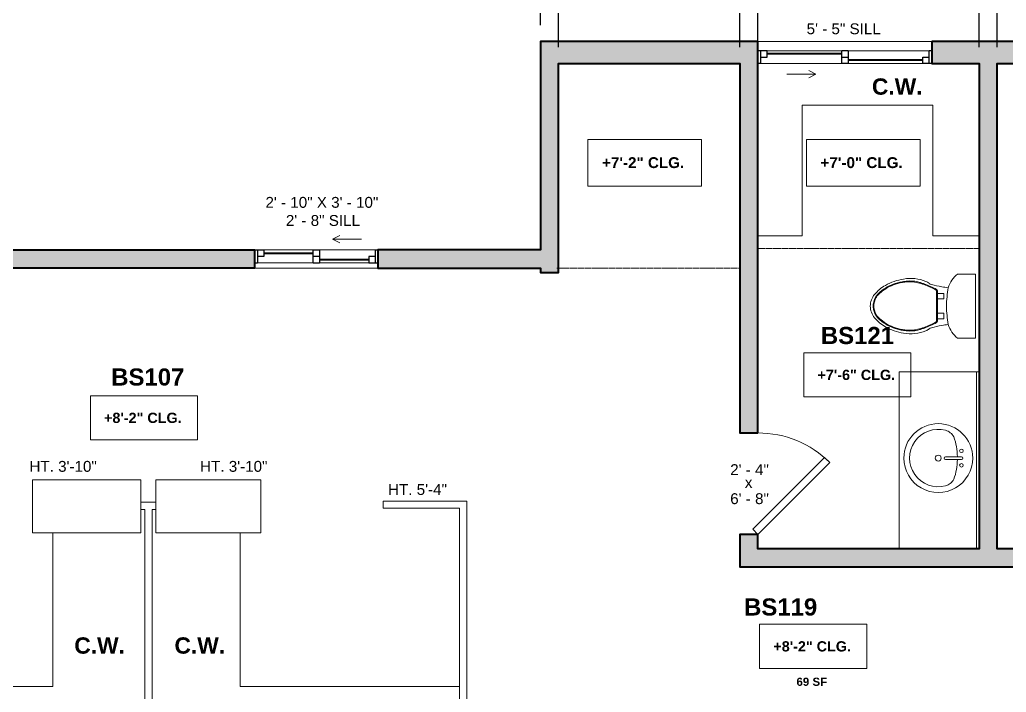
# Model space of a CAD drawing. Header units: inches. Extents: x -2078 to 106214, y -964 to 6385.
# Drawn here: x 90387 to 90659.1, y 3746.4 to 3932 of the extents above; entities that cross this region are included whole.
import ezdxf

# ---------------------------------------------------------------- set-up
doc = ezdxf.new("R2010")
doc.units = ezdxf.units.IN
doc.header["$MEASUREMENT"] = 0
doc.linetypes.add('Dash', pattern=[0.25, 0.125, -0.125])
doc.linetypes.add('HIDDEN2', pattern=[0.1875, 0.125, -0.0625])
for name, color, linetype, lineweight in [('A-ANNO', 2, 'Continuous', 5), ('A-ANNO-DIMS-48', 1, 'Continuous', 9), ('A-CASE', 4, 'Continuous', 9), ('A-DETAIL-2', 20, 'Continuous', 25), ('A-DOOR', 1, 'Continuous', 18), ('A-FIXT', 150, 'Continuous', 9), ('A-GLAZ', 2, 'Continuous', 30), ('A-HIDDEN', 2, 'HIDDEN2', 18), ('A-WALL', 3, 'Continuous', 40), ('A-WINDOWS', 2, 'Continuous', 18)]:
    doc.layers.add(name, color=color, linetype=linetype, lineweight=lineweight)
doc.layers.add('A-HATCH', color=9, linetype='Continuous')
doc.styles.add('Arial_1', font='arial.ttf', dxfattribs={"height": 0.0625})
doc.styles.add('Arial_2', font='arial.ttf', dxfattribs={"height": 3})
doc.styles.add('Arial_B', font='arialbd.ttf', dxfattribs={"height": 4.5})
doc.styles.add('Arial_B_1', font='arialbd.ttf', dxfattribs={"height": 3})
doc.styles.add('Arial_B_2', font='arialbd.ttf', dxfattribs={"height": 0.125})
doc.styles.add('Arial_B_3', font='arialbd.ttf', dxfattribs={"height": 0.0625})
doc.styles.add('Arial_B_4', font='arialbd.ttf', dxfattribs={"height": 0.0625})
doc.styles.add('Jay Cad', font='arial.ttf', dxfattribs={"height": 0.125})
doc.dimstyles.new('Jay Cad - DIMS', dxfattribs={"dimtxt": 0.125, "dimasz": 0.09375, "dimexe": 0.09375, "dimexo": 0.09375, "dimgap": 0.046875, "dimtad": 1, "dimdec": 1, "dimzin": 0, "dimdsep": 46, "dimlunit": 4, "dimtxsty": 'Jay Cad', "dimblk": 'ARCHTICK', "dimcen": 0.09, "dimclrd": 1, "dimclre": 1, "dimclrt": 256, "dimadec": 0, "dimazin": 0, "dimtfac": 1, "dimtdec": 1, "dimtofl": 0, "dimtmove": 1, "dimatfit": 3, "dimfxl": 1, "dimtolj": 1, "dimtzin": 0, "dimarcsym": 0})

# ---------------------------------------------------------------- blocks, each defined once
blk = doc.blocks.new('JC_SLIDING WINDOW - DOUBLE - SLIDING WINDOW-1511209-2ND FLOOR PLAN - BUISNESS OFFCE')
at = {"layer": 'A-GLAZ'}
for p, q in [((-24, 2.85), (-24, -3.15)), ((-24, 2.85), (-21.5, 2.85)), ((-23.25, 2.85), (-23.25, -0.65)), ((-21.5, 2.85), (-21.5, 1.1)), ((-0.875, -0.65), (-0.875, 2.85)), ((-0.875, 2.85), (0.875, 2.85)), ((0.875, 2.85), (0.875, -0.65)), ((23.25, 2.85), (24, 2.85)), ((23.25, 2.85), (23.25, -0.65)), ((24, -3.15), (24, 2.85)), ((-21.5, 1.1), (-23.25, 1.1)), ((0.875, 1.1), (-0.875, 1.1)), ((21.5, 1.1), (21.5, -0.65)), ((23.25, 1.1), (21.5, 1.1)), ((-24, -0.65), (-23.25, -0.65)), ((-0.875, -0.65), (0.875, -0.65)), ((21.5, -0.65), (24, -0.65))]:
    blk.add_line(p, q, dxfattribs=at)
at = {"layer": 'A-GLAZ', "lineweight": 9}
for p, q in [((-21.5, 2.85), (-0.875, 2.85)), ((0.875, 2.85), (23.25, 2.85)), ((-23.25, -0.65), (-0.875, -0.65)), ((0.875, -0.65), (21.5, -0.65))]:
    blk.add_line(p, q, dxfattribs=at)
at = {"layer": 'A-GLAZ', "lineweight": 40}
for p, q in [((-21.5, 1.975), (-0.875, 1.975)), ((0.875, 0.225), (21.5, 0.225))]:
    blk.add_line(p, q, dxfattribs=at)
at = {"layer": 'A-WINDOWS'}
for p, q in [((8, 5.85), (10, 6.85)), ((8, 5.85), (10, 4.85)), ((8, 5.85), (16, 5.85)), ((24, 2.85), (-24, 2.85)), ((-24, -3.15), (24, -3.15))]:
    blk.add_line(p, q, dxfattribs=at)
blk = doc.blocks.new('JC_DOOR_SINGLE PANEL - SINGLE DOOR-1511757-2ND FLOOR PLAN - BUISNESS OFFCE')
at = {"layer": 'A-DOOR', "lineweight": 30}
for p, q in [((-5.8, 22.3), (-7.21, 20.88)), ((14, 2.5), (-5.8, 22.3)), ((-7.21, 20.88), (12.59, 1.09)), ((12.59, 1.09), (14, 2.5))]:
    blk.add_line(p, q, dxfattribs=at)
at = {"layer": 'A-DOOR', "lineweight": 9}
blk.add_arc((14, 2.5), 28, 135, 180, dxfattribs=at)
blk = doc.blocks.new('JC_SLIDING WINDOW - DOUBLE - SLIDING WINDOW-1513450-2ND FLOOR PLAN - BUISNESS OFFCE')
at = {"layer": 'A-GLAZ'}
for p, q in [((-17, 2.35), (-17, -2.65)), ((-17, 2.35), (-14.5, 2.35)), ((-16.25, 2.35), (-16.25, -1.15)), ((-14.5, 0.6), (-16.25, 0.6)), ((-14.5, 2.35), (-14.5, 0.6)), ((-0.875, -1.15), (-0.875, 2.35)), ((-0.875, 2.35), (0.875, 2.35)), ((0.875, 0.6), (-0.875, 0.6)), ((0.875, 2.35), (0.875, -1.15)), ((14.5, 0.6), (14.5, -1.15)), ((16.25, 0.6), (14.5, 0.6)), ((16.25, 2.35), (17, 2.35)), ((16.25, 2.35), (16.25, -1.15)), ((17, -2.65), (17, 2.35)), ((-17, -1.15), (-16.25, -1.15)), ((-0.875, -1.15), (0.875, -1.15)), ((14.5, -1.15), (17, -1.15))]:
    blk.add_line(p, q, dxfattribs=at)
at = {"layer": 'A-GLAZ', "lineweight": 9}
for p, q in [((-14.5, 2.35), (-0.875, 2.35)), ((0.875, 2.35), (16.25, 2.35)), ((-16.25, -1.15), (-0.875, -1.15)), ((0.875, -1.15), (14.5, -1.15))]:
    blk.add_line(p, q, dxfattribs=at)
at = {"layer": 'A-GLAZ', "lineweight": 40}
for p, q in [((-14.5, 1.475), (-0.875, 1.475)), ((0.875, -0.275), (14.5, -0.275))]:
    blk.add_line(p, q, dxfattribs=at)
at = {"layer": 'A-WINDOWS'}
for p, q in [((4.5, 5.35), (6.5, 6.35)), ((4.5, 5.35), (6.5, 4.35)), ((4.5, 5.35), (12.5, 5.35)), ((17, 2.35), (-17, 2.35)), ((-17, -2.65), (17, -2.65))]:
    blk.add_line(p, q, dxfattribs=at)
blk = doc.blocks.new('Vanity Counter Top w Round Sink Hole - 24_ Depth 2-1553972-2ND FLOOR PLAN - BUISNESS OFFCE')
at = {"layer": 'A-FIXT'}
for p, q in [((-52.26, 0), (-52.26, -22)), ((-52.26, -0.75), (-3.37, -0.75)), ((-52.26, -22), (-3.37, -22))]:
    blk.add_line(p, q, dxfattribs=at)
blk = doc.blocks.new('Sink Vanity-Round - 19_ x 19_-19254-2ND FLOOR PLAN - BUISNESS OFFCE')
at = {"layer": 'A-FIXT'}
for p, q in [((3.43, 9.73), (3.43, 5.36)), ((4.18, 9.73), (4.18, 5.36))]:
    blk.add_line(p, q, dxfattribs=at)
for centre, radius, start, end in [((3.81, 3.35), 9.5, 90, 270), ((3.81, 3.35), 9.5, 270, 90), ((3.81, -9.17), 17.81, 91.2067, 109.2086), ((1.81, 9.73), 0.5, 360, 180), ((1.81, 9.73), 0.5, 180, 360), ((3.81, 9.73), 0.375, 360, 180), ((3.81, -9.17), 17.81, 70.7914, 88.7933), ((5.81, 9.73), 0.5, 0, 180), ((5.81, 9.73), 0.5, 180, 360), ((0.05, 4.11), 4.12, 120.7927, 162.1904), ((7.56, 4.11), 4.12, 17.8096, 59.2073), ((3.81, 3.35), 7.93, 165.3071, 14.6929), ((3.81, 3.35), 0.812, 360, 180), ((3.81, 3.35), 0.813, 180, 360), ((3.81, 5.36), 0.375, 180, 360)]:
    blk.add_arc(centre, radius, start, end, dxfattribs=at)
blk = doc.blocks.new('BEST_Toilet-Floor_Mount-KOHLER-Cimarron-K-5310 - Not A Type-See Type Catalog-832360-2ND FLOOR PLAN - BUISNESS OFFCE')
at = {"layer": 'A-FIXT'}
for p, q in [((8.81, -1), (-8.81, -1)), ((-8.81, -1), (-8.81, -5.97)), ((8.81, -5.97), (8.81, -1)), ((-3.52, -9.7), (-1.99, -9.7)), ((-3.52, -9.7), (-3.52, -11.48)), ((-1.99, -11.48), (-1.99, -9.7)), ((1.99, -9.7), (3.52, -9.7)), ((1.99, -9.7), (1.99, -11.48)), ((3.52, -11.48), (3.52, -9.7)), ((4.25, -11.48), (-4.3, -11.48)), ((4.25, -11.78), (-4.3, -11.78))]:
    blk.add_line(p, q, dxfattribs=at)
for centre, radius, start, end in [((-3.19, -1.64), 7.1, 217.5906, 254.5518), ((3.19, -1.64), 7.1, 285.4482, 322.4094), ((-51.02, -1.6), 46.51, 345.6648, 349.205), ((-23.44, -6.86), 18.43, 349.205, 354.9347), ((0.79, 24.01), 33.02, 259.7563, 268.6223), ((-0.79, 24.01), 33.02, 271.3777, 280.2437), ((23.44, -6.86), 18.43, 185.0653, 190.795), ((51.02, -1.6), 46.51, 190.795, 194.3352), ((-7.65, -12.68), 1.75, 321.6816, 345.6648), ((-4.3, -11.77), 0.299, 90, 175.6962), ((4.25, -11.77), 0.299, 4.3025, 90), ((7.65, -12.68), 1.75, 194.3352, 218.3184), ((3.26, -18.83), 10.9, 157.4214, 190.5786), ((-3.34, -16.09), 3.75, 141.6816, 157.4214), ((3.34, -16.09), 3.75, 22.5786, 38.3184), ((-3.26, -18.83), 10.9, 349.4214, 22.5786), ((6.84, -18.72), 14.45, 188.417, 209.583), ((-6.84, -18.72), 14.45, 330.417, 351.583), ((3.58, -20.57), 10.69, 209.583, 230.417), ((-3.58, -20.57), 10.69, 309.583, 330.417), ((0.06, -24.83), 5.17, 230.417, 269.359), ((-0.06, -24.83), 5.17, 270.641, 309.583)]:
    blk.add_arc(centre, radius, start, end, dxfattribs=at)
for centre, major_axis, ratio, start_param, end_param in [((14.76, -22.69), (-6.72, 21.01), 0.99726, 0.748253, 0.914402), ((-4.29, -11.92), (-0.144, 0), 0.998055, 4.719691, 5.772222), ((4.25, -11.92), (0.144, 0), 0.99807, 0.508647, 1.561187), ((-14.8, -22.7), (5.52, 21.36), 0.996876, 5.312572, 5.478562), ((10.53, -21.15), (-5.73, 16.58), 0.997479, 0.891055, 0.994325), ((-10.58, -21.15), (5.42, 16.69), 0.997344, 5.270344, 5.373801), ((2.53, -19.12), (-5.56, 7.41), 0.998758, 0.685563, 1.075947), ((-2.58, -19.12), (5.48, 7.47), 0.998725, 5.196526, 5.58692), ((10.16, -17.99), (-7.42, 15.32), 0.996871, 1.268614, 1.423842), ((-10.22, -17.99), (7.53, 15.27), 0.997058, 4.86643, 5.021783), ((5.05, -19.56), (-6.32, 9.77), 0.999003, 1.302763, 1.707421), ((-5.1, -19.56), (6.48, 9.66), 0.999368, 4.593631, 4.996279), ((5.41, -19.26), (-8.84, 8.28), 0.998783, 1.463765, 1.511024), ((-5.46, -19.26), (8.86, 8.26), 0.998854, 4.77451, 4.823535)]:
    blk.add_ellipse(centre, major_axis=major_axis, ratio=ratio, start_param=start_param, end_param=end_param, dxfattribs=at)
for points in [[(-4.59, -11.75), (-4.9, -12.29), (-5.45, -13.39), (-5.92, -14.53), (-6.13, -15.11)], [(6.08, -15.1), (5.87, -14.53), (5.4, -13.39), (4.85, -12.29), (4.54, -11.75)], [(-6.13, -15.11), (-6.23, -15.4), (-6.42, -15.97), (-6.59, -16.56), (-6.66, -16.86)], [(6.61, -16.86), (6.54, -16.56), (6.37, -15.97), (6.18, -15.39), (6.08, -15.1)], [(-6.66, -16.86), (-6.81, -17.46), (-6.98, -18.68), (-6.92, -19.92), (-6.82, -20.53)], [(6.78, -20.53), (6.87, -19.92), (6.93, -18.68), (6.76, -17.46), (6.61, -16.86)], [(-6.82, -20.53), (-6.76, -20.97), (-6.59, -21.84), (-6.36, -22.7), (-6.22, -23.13)], [(6.17, -23.13), (6.31, -22.7), (6.54, -21.84), (6.71, -20.97), (6.78, -20.53)], [(-6.22, -23.13), (-5.98, -23.89), (-5.35, -25.36), (-4.43, -26.68), (-3.91, -27.28)], [(3.87, -27.26), (4.39, -26.66), (5.3, -25.35), (5.93, -23.89), (6.17, -23.13)], [(-3.91, -27.28), (-3.84, -27.35), (-3.72, -27.5), (-3.59, -27.64), (-3.52, -27.71)]]:
    blk.add_open_spline(points, degree=3, dxfattribs=at)
for points, knots in [([(-3.51, -27.71), (-3.33, -27.9), (-2.95, -28.25), (-2.07, -28.82), (-0.94, -29.2), (0.37, -29.25), (1.33, -29.05), (2.06, -28.75), (2.57, -28.47), (3.05, -28.12), (3.33, -27.86), (3.47, -27.71)], [0, 0, 0, 0, 0.1, 0.2, 0.4, 0.55, 0.7, 0.775, 0.85, 0.925, 1, 1, 1, 1]), ([(-3.37, -27.58), (-3.2, -27.76), (-2.83, -28.09), (-2.19, -28.5), (-1.5, -28.79), (-0.53, -29.04), (0.73, -29.04), (1.93, -28.63), (2.78, -28.09), (3.15, -27.76), (3.32, -27.58)], [0, 0, 0, 0, 0.1, 0.2, 0.3, 0.4, 0.6, 0.8, 0.9, 1, 1, 1, 1]), ([(3.47, -27.71), (3.53, -27.64), (3.67, -27.49), (3.8, -27.34), (3.87, -27.26)], [-1.50814179, -1.50814179, -1.50814179, -1.50814179, -1.48416303, -1.45965057, -1.45965057, -1.45965057, -1.45965057])]:
    blk.add_open_spline(points, degree=3, knots=knots, dxfattribs=at)
blk = doc.blocks.new('Generic Models 8 - Generic Models 8-1539404-2ND FLOOR PLAN - BUISNESS OFFCE')
at = {"layer": 'A-FIXT', "linetype": 'Dash'}
for p, q in [((231.78, 262.48), (231.78, 214.91)), ((292.78, 262.48), (231.78, 262.48)), ((231.78, 262.48), (292.78, 262.48)), ((231.78, 214.91), (231.78, 262.48)), ((292.78, 214.91), (292.78, 262.48)), ((292.78, 262.48), (292.78, 214.91)), ((243.99, 214.91), (243.99, 250.91)), ((243.99, 250.91), (279.99, 250.91)), ((279.99, 250.91), (243.99, 250.91)), ((243.99, 250.91), (243.99, 214.91)), ((279.99, 250.91), (279.99, 214.91)), ((279.99, 214.91), (279.99, 250.91)), ((231.78, 214.91), (243.99, 214.91)), ((243.99, 214.91), (231.78, 214.91)), ((279.99, 214.91), (292.78, 214.91)), ((292.78, 214.91), (279.99, 214.91))]:
    blk.add_line(p, q, dxfattribs=at)
blk = doc.blocks.new('Generic Models 9 - Generic Models 9-1540027-2ND FLOOR PLAN - BUISNESS OFFCE')
at = {"layer": 'A-FIXT'}
for p, q in [((62.69, 139.38), (61.55, 139.38)), ((61.55, 139.38), (62.69, 139.38)), ((62.69, 66.08), (62.69, 139.38)), ((62.69, 139.38), (62.69, 66.08)), ((65.7, 139.38), (64.69, 139.38)), ((64.69, 139.38), (64.69, 66.08)), ((64.69, 66.08), (64.69, 139.38)), ((64.69, 139.38), (65.7, 139.38)), ((37.3, 132.89), (37.3, 123)), ((37.3, 123), (37.3, 132.89)), ((88.94, 123), (88.94, 132.89)), ((88.94, 132.89), (88.94, 123)), ((37.3, 123), (37.3, 90.51)), ((37.3, 90.51), (37.3, 123)), ((88.94, 90.51), (88.94, 123)), ((88.94, 123), (88.94, 90.51)), ((37.3, 90.51), (-24.06, 90.51)), ((-24.06, 90.51), (37.3, 90.51)), ((149.44, 90.51), (88.94, 90.51)), ((88.94, 90.51), (149.44, 90.51)), ((149.44, 66.08), (149.44, 90.51)), ((149.44, 90.51), (149.44, 66.08))]:
    blk.add_line(p, q, dxfattribs=at)
blk = doc.blocks.new('JC- existing door Tag_quad - JC- existing door Tag_quad-839775-2ND FLOOR PLAN - BUISNESS OFFCE')
at = {"layer": 'A-ANNO', "insert": (-0.0234, 0.0378), "char_height": 0.0625, "width": 0.0505, "attachment_point": 1, "style": 'Arial_2', "bg_fill": 3, "box_fill_scale": 1.25, "bg_fill_color": 256, "bg_fill_true_color": 13158600, "bg_fill_transparency": 0}
blk.add_mtext('x', dxfattribs=at)
blk = doc.blocks.new('_ArchTick')
at = {"color": 0, "linetype": 'ByBlock', "const_width": 0.15}
blk.add_lwpolyline([(-0.5, -0.5), (0.5, 0.5)], dxfattribs=at)
blk = doc.blocks.new('*D3214')
at = {"layer": 'A-ANNO-DIMS-48', "color": 1, "lineweight": -2, "transparency": 16777216}
for p, q in [((90656.6, 3924.49), (90656.6, 4133.38)), ((90838.6, 3924.49), (90838.6, 4133.38)), ((90656.6, 4128.88), (90838.6, 4128.88))]:
    blk.add_line(p, q, dxfattribs=at)
at = {"layer": 'Defpoints', "color": 0, "transparency": 16777216}
for p in [(90838.6, 4128.88), (90656.6, 3919.99), (90838.6, 3919.99)]:
    blk.add_point(p, dxfattribs=at)
at = {"layer": 'A-ANNO-DIMS-48', "color": 1, "lineweight": -2, "transparency": 16777216, "xscale": 4.5, "yscale": 4.5, "zscale": 4.5, "rotation": 180}
blk.add_blockref('_ArchTick', (90656.6, 4128.88), dxfattribs=at)
at = {"layer": 'A-ANNO-DIMS-48', "color": 1, "lineweight": -2, "transparency": 16777216, "xscale": 4.5, "yscale": 4.5, "zscale": 4.5}
blk.add_blockref('_ArchTick', (90838.6, 4128.88), dxfattribs=at)
at = {"layer": 'A-ANNO-DIMS-48', "color": 2, "transparency": 16777216, "insert": (90747.6, 4134.2), "char_height": 6, "width": 0.4874, "attachment_point": 5, "style": 'Jay Cad'}
blk.add_mtext('\\A1;15\'-2"', dxfattribs=at)
blk = doc.blocks.new('*D3215')
at = {"layer": 'A-ANNO-DIMS-48', "color": 1, "lineweight": -2, "transparency": 16777216}
for p, q in [((90590.6, 3924.49), (90590.6, 4133.38)), ((90651.6, 3924.49), (90651.6, 4133.38)), ((90590.6, 4128.88), (90651.6, 4128.88))]:
    blk.add_line(p, q, dxfattribs=at)
at = {"layer": 'Defpoints', "color": 0, "transparency": 16777216}
for p in [(90651.6, 4128.88), (90590.6, 3919.99), (90651.6, 3919.99)]:
    blk.add_point(p, dxfattribs=at)
at = {"layer": 'A-ANNO-DIMS-48', "color": 1, "lineweight": -2, "transparency": 16777216, "xscale": 4.5, "yscale": 4.5, "zscale": 4.5, "rotation": 180}
blk.add_blockref('_ArchTick', (90590.6, 4128.88), dxfattribs=at)
at = {"layer": 'A-ANNO-DIMS-48', "color": 1, "lineweight": -2, "transparency": 16777216, "xscale": 4.5, "yscale": 4.5, "zscale": 4.5}
blk.add_blockref('_ArchTick', (90651.6, 4128.88), dxfattribs=at)
at = {"layer": 'A-ANNO-DIMS-48', "color": 2, "transparency": 16777216, "insert": (90621.1, 4134.2), "char_height": 6, "width": 0.4008, "attachment_point": 5, "style": 'Jay Cad'}
blk.add_mtext('\\A1;5\'-1"', dxfattribs=at)
blk = doc.blocks.new('*D3216')
at = {"layer": 'A-ANNO-DIMS-48', "color": 1, "lineweight": -2, "transparency": 16777216}
for p, q in [((90535.6, 3924.49), (90535.6, 4133.38)), ((90585.6, 3924.49), (90585.6, 4133.38)), ((90535.6, 4128.88), (90585.6, 4128.88))]:
    blk.add_line(p, q, dxfattribs=at)
at = {"layer": 'Defpoints', "color": 0, "transparency": 16777216}
for p in [(90585.6, 4128.88), (90535.6, 3919.99), (90585.6, 3919.99)]:
    blk.add_point(p, dxfattribs=at)
at = {"layer": 'A-ANNO-DIMS-48', "color": 1, "lineweight": -2, "transparency": 16777216, "xscale": 4.5, "yscale": 4.5, "zscale": 4.5, "rotation": 180}
blk.add_blockref('_ArchTick', (90535.6, 4128.88), dxfattribs=at)
at = {"layer": 'A-ANNO-DIMS-48', "color": 1, "lineweight": -2, "transparency": 16777216, "xscale": 4.5, "yscale": 4.5, "zscale": 4.5}
blk.add_blockref('_ArchTick', (90585.6, 4128.88), dxfattribs=at)
at = {"layer": 'A-ANNO-DIMS-48', "color": 2, "transparency": 16777216, "insert": (90560.6, 4134.15), "char_height": 6, "width": 0.4008, "attachment_point": 5, "style": 'Jay Cad'}
blk.add_mtext('\\A1;4\'-2"', dxfattribs=at)
blk = doc.blocks.new('*D3217')
at = {"layer": 'A-ANNO-DIMS-48', "color": 1, "lineweight": -2, "transparency": 16777216}
for p, q in [((90334.6, 3867.98), (90334.6, 4133.38)), ((90530.6, 3930.49), (90530.6, 4133.38)), ((90334.6, 4128.88), (90530.6, 4128.88))]:
    blk.add_line(p, q, dxfattribs=at)
at = {"layer": 'Defpoints', "color": 0, "transparency": 16777216}
for p in [(90530.6, 4128.88), (90530.6, 3925.99), (90334.6, 3863.48)]:
    blk.add_point(p, dxfattribs=at)
at = {"layer": 'A-ANNO-DIMS-48', "color": 1, "lineweight": -2, "transparency": 16777216, "xscale": 4.5, "yscale": 4.5, "zscale": 4.5, "rotation": 180}
blk.add_blockref('_ArchTick', (90334.6, 4128.88), dxfattribs=at)
at = {"layer": 'A-ANNO-DIMS-48', "color": 1, "lineweight": -2, "transparency": 16777216, "xscale": 4.5, "yscale": 4.5, "zscale": 4.5}
blk.add_blockref('_ArchTick', (90530.6, 4128.88), dxfattribs=at)
at = {"layer": 'A-ANNO-DIMS-48', "color": 2, "transparency": 16777216, "insert": (90432.6, 4134.2), "char_height": 6, "width": 0.4874, "attachment_point": 5, "style": 'Jay Cad'}
blk.add_mtext('\\A1;16\'-4"', dxfattribs=at)
blk = doc.blocks.new('*D3219')
at = {"layer": 'A-ANNO-DIMS-48', "color": 1, "lineweight": -2, "transparency": 16777216}
for p, q in [((90296.6, 3867.98), (90296.6, 4160.38)), ((90838.6, 3924.49), (90838.6, 4160.38)), ((90296.6, 4155.88), (90838.6, 4155.88))]:
    blk.add_line(p, q, dxfattribs=at)
at = {"layer": 'Defpoints', "color": 0, "transparency": 16777216}
for p in [(90838.6, 4155.88), (90838.6, 3919.99), (90296.6, 3863.48)]:
    blk.add_point(p, dxfattribs=at)
at = {"layer": 'A-ANNO-DIMS-48', "color": 1, "lineweight": -2, "transparency": 16777216, "xscale": 4.5, "yscale": 4.5, "zscale": 4.5, "rotation": 180}
blk.add_blockref('_ArchTick', (90296.6, 4155.88), dxfattribs=at)
at = {"layer": 'A-ANNO-DIMS-48', "color": 1, "lineweight": -2, "transparency": 16777216, "xscale": 4.5, "yscale": 4.5, "zscale": 4.5}
blk.add_blockref('_ArchTick', (90838.6, 4155.88), dxfattribs=at)
at = {"layer": 'A-ANNO-DIMS-48', "color": 2, "transparency": 16777216, "insert": (90567.6, 4161.19), "char_height": 6, "width": 0.4874, "attachment_point": 5, "style": 'Jay Cad'}
blk.add_mtext('\\A1;45\'-2"', dxfattribs=at)

msp = doc.modelspace()

# ---------------------------------------------------------------- hatches: boundary and pattern name
at = {"layer": 'A-HATCH'}
for points in [[(90535.602, 3862.298), (90535.602, 3925.985), (90530.602, 3925.985), (90530.602, 3862.298)], [(90651.602, 3786.004), (90656.602, 3786.004), (90656.602, 3919.985), (90651.602, 3919.985), (90651.602, 3844.173)]]:
    msp.add_hatch(color=256, dxfattribs=at).paths.add_polyline_path(points)
h = msp.add_hatch(color=256, dxfattribs=at)
h.paths.add_polyline_path([(90838.602, 3919.985), (90848.132, 3919.985), (90848.132, 3925.985), (90767.102, 3925.985), (90767.102, 3919.985), (90813.602, 3919.985)])
h.paths.add_polyline_path([(90697.102, 3919.985), (90697.102, 3925.985), (90638.602, 3925.985), (90638.602, 3919.985), (90683.457, 3919.985)])
h.paths.add_polyline_path([(90590.602, 3919.985), (90590.602, 3925.985), (90535.602, 3925.985), (90535.602, 3919.985), (90585.602, 3919.985)])
h = msp.add_hatch(color=256, dxfattribs=at)
h.paths.add_polyline_path([(90585.602, 3786.004), (90590.602, 3786.004), (90590.602, 3790.004), (90585.602, 3790.004)])
h.paths.add_polyline_path([(90590.602, 3818.004), (90590.602, 3919.985), (90585.602, 3919.985), (90585.602, 3818.004)])
h = msp.add_hatch(color=256, dxfattribs=at)
h.paths.add_polyline_path([(90530.602, 3863.478), (90530.602, 3868.478), (90485.762, 3868.478), (90485.762, 3863.478)])
h.paths.add_polyline_path([(90451.762, 3863.478), (90451.762, 3868.478), (90381.762, 3868.478), (90381.762, 3863.478), (90445.857, 3863.478)])
h.paths.add_polyline_path([(90329.602, 3863.478), (90347.762, 3863.478), (90347.762, 3868.478), (90280.883, 3868.478), (90280.883, 3863.478), (90327.057, 3863.478)])
h.paths.add_polyline_path([(90248.883, 3864.107), (90248.883, 3868.478), (90241.288, 3868.478)])
h = msp.add_hatch(color=256, dxfattribs=at)
h.paths.add_polyline_path([(90838.602, 3781.004), (90838.602, 3786.004), (90694.602, 3786.004), (90694.602, 3781.004), (90802.257, 3781.004)])
h.paths.add_polyline_path([(90662.602, 3781.004), (90662.602, 3786.004), (90585.602, 3786.004), (90585.602, 3781.004)])

# ---------------------------------------------------------------- linework, layer by layer
at = {"layer": 'A-ANNO', "flags": 128}
for points in [[(90543.631, 3898.927), (90575.054, 3898.927), (90575.054, 3886.125), (90543.631, 3886.125)], [(90604.021, 3898.927), (90635.323, 3898.927), (90635.323, 3886.125), (90604.021, 3886.125)], [(90603.249, 3840.128), (90632.805, 3840.128), (90632.805, 3827.939), (90603.249, 3827.939)], [(90406.441, 3828.27), (90435.997, 3828.27), (90435.997, 3816.081), (90406.441, 3816.081)], [(90591.07, 3765.206), (90620.626, 3765.206), (90620.626, 3753.017), (90591.07, 3753.017)]]:
    msp.add_lwpolyline(points, close=True, dxfattribs=at)
at = {"layer": 'A-FIXT'}
for points in [[(90390.512, 3805.018), (90390.512, 3790.389), (90420.375, 3790.389), (90420.375, 3805.018)], [(90453.512, 3790.389), (90453.512, 3805.018), (90424.518, 3805.018), (90424.518, 3790.389)]]:
    msp.add_lwpolyline(points, close=True, dxfattribs=at)
at = {"layer": 'A-HIDDEN', "lineweight": 9}
for p, q in [((90590.62, 3868.933), (90651.602, 3868.933)), ((90535.157, 3863.478), (90585.349, 3863.478))]:
    msp.add_line(p, q, dxfattribs=at)
at = {"layer": 'A-WALL'}
msp.add_line((90590.602, 3919.985), (90590.602, 3925.985), dxfattribs=at)
for points in [[(90590.602, 3818.004), (90590.602, 3919.985), (90590.602, 3925.985), (90530.602, 3925.985), (90530.602, 3868.478), (90485.762, 3868.478), (90485.762, 3863.478), (90530.602, 3863.478), (90530.602, 3862.298), (90535.602, 3862.298), (90535.602, 3919.985), (90585.602, 3919.985), (90585.602, 3818.004)], [(90381.762, 3863.478), (90381.762, 3868.478), (90451.762, 3868.478), (90451.762, 3863.478)]]:
    msp.add_lwpolyline(points, close=True, dxfattribs=at)
at = {"layer": 'A-WALL', "lineweight": 0}
for points in [[(90508.262, 3739.439), (90508.262, 3797.189), (90487.262, 3797.189), (90487.262, 3799.189), (90510.262, 3799.189), (90510.262, 3739.439)], [(90421.512, 3723.586), (90421.512, 3796.886), (90420.375, 3796.886), (90420.375, 3798.886), (90424.518, 3798.886), (90424.518, 3796.886), (90423.512, 3796.886), (90423.512, 3723.586)]]:
    msp.add_lwpolyline(points, dxfattribs=at)

# ---------------------------------------------------------------- block references
at = {"layer": 'A-CASE', "rotation": 269.9999999999996}
msp.add_blockref('Vanity Counter Top w Round Sink Hole - 24_ Depth 2-1553972-2ND FLOOR PLAN - BUISNESS OFFCE', (90651.602, 3782.634), dxfattribs=at)
at = {"layer": 'A-DETAIL-2'}
for name in ['Generic Models 8 - Generic Models 8-1539404-2ND FLOOR PLAN - BUISNESS OFFCE', 'Generic Models 9 - Generic Models 9-1540027-2ND FLOOR PLAN - BUISNESS OFFCE']:
    msp.add_blockref(name, (90358.821, 3657.503), dxfattribs=at)
at = {"layer": 'A-DOOR', "rotation": 269.9999999999999}
msp.add_blockref('JC_DOOR_SINGLE PANEL - SINGLE DOOR-1511757-2ND FLOOR PLAN - BUISNESS OFFCE', (90588.102, 3804.004), dxfattribs=at)
at = {"layer": 'A-FIXT'}
for name, p, rotation in [('BEST_Toilet-Floor_Mount-KOHLER-Cimarron-K-5310 - Not A Type-See Type Catalog-832360-2ND FLOOR PLAN - BUISNESS OFFCE', (90651.602, 3852.995), 269.9999999999995), ('Sink Vanity-Round - 19_ x 19_-19254-2ND FLOOR PLAN - BUISNESS OFFCE', (90636.995, 3814.865), 269.9999999999991)]:
    msp.add_blockref(name, p, dxfattribs=dict(at, rotation=rotation))
at = {"layer": 'A-WINDOWS', "rotation": 180}
msp.add_blockref('JC_SLIDING WINDOW - DOUBLE - SLIDING WINDOW-1511209-2ND FLOOR PLAN - BUISNESS OFFCE', (90614.602, 3922.835), dxfattribs=at)
at = {"layer": 'A-WINDOWS'}
msp.add_blockref('JC_SLIDING WINDOW - DOUBLE - SLIDING WINDOW-1513450-2ND FLOOR PLAN - BUISNESS OFFCE', (90468.762, 3866.128), dxfattribs=at)

# ---------------------------------------------------------------- texts
at = {"layer": 'A-ANNO', "attachment_point": 1}
for s, insert, char_height, width, style in [('5\' - 5" SILL', (90604.029, 3931.026), 3, 25.6035, 'Arial_1'), ('C.W.', (90622.043, 3915.837), 4.5, 16.968, 'Arial_B'), ('+7\'-2" CLG.', (90547.596, 3894.087), 3, 28.482, 'Arial_B_4'), ('+7\'-0" CLG.', (90607.861, 3894.087), 3, 28.482, 'Arial_B_4'), ('2\' - 10" X 3\' - 10"', (90454.748, 3883.123), 3, 39.2385, 'Arial_1'), ('2\' - 8" SILL', (90460.373, 3878.123), 3, 25.6035, 'Arial_1'), ('BS121', (90607.964, 3847.248), 4.7244, 24.24, 'Arial_B_2'), ('BS107', (90412.201, 3835.79), 4.7244, 35.9055, 'Arial_B_2'), ('+7\'-6" CLG.', (90607.028, 3835.433), 2.83465, 26.5125, 'Arial_B_3'), ('+8\'-2" CLG.', (90410.22, 3823.575), 2.83465, 26.5125, 'Arial_B_3'), ('HT. 3\'-10"', (90389.641, 3810.266), 3, 23.331, 'Arial_1'), ('HT. 3\'-10"', (90436.717, 3810.266), 3, 23.331, 'Arial_1'), ('2\' - 4"', (90582.947, 3809.357), 3, 13.4835, 'Arial_1'), ('HT. 5\'-4"', (90488.556, 3803.883), 3, 20.4525, 'Arial_1'), ('6\' - 8"', (90582.947, 3801.346), 3, 13.4835, 'Arial_1'), ('BS119', (90586.781, 3772.325), 4.7244, 46.056, 'Arial_B_2'), ('C.W.', (90402.016, 3761.576), 4.5, 16.968, 'Arial_B'), ('C.W.', (90429.649, 3761.576), 4.5, 16.968, 'Arial_B'), ('+8\'-2" CLG.', (90594.85, 3760.511), 2.83465, 26.5125, 'Arial_B_3'), ('69 SF', (90601.228, 3750.452), 2.2677, 11.0595, 'Arial_B_1')]:
    msp.add_mtext(s, dxfattribs=dict(at, insert=insert, char_height=char_height, width=width, style=style))

# ---------------------------------------------------------------- dimensions: what is measured, and where the dimension line sits
at = {"layer": 'A-ANNO-DIMS-48'}
for base, p1, p2, picture, middle in [((90838.602, 4155.877), (90296.602, 3863.478), (90838.602, 3919.985), '*D3219', (90567.602, 4161.191)), ((90530.602, 4128.883), (90334.602, 3863.478), (90530.602, 3925.985), '*D3217', (90432.602, 4134.197)), ((90585.602, 4128.883), (90535.602, 3919.985), (90585.602, 3919.985), '*D3216', (90560.602, 4134.146)), ((90651.602, 4128.883), (90590.602, 3919.985), (90651.602, 3919.985), '*D3215', (90621.102, 4134.197)), ((90838.602, 4128.883), (90656.602, 3919.985), (90838.602, 3919.985), '*D3214', (90747.602, 4134.197))]:
    dim = msp.add_linear_dim(base=base, p1=p1, p2=p2, dimstyle='Jay Cad - DIMS', override={"dimclrt": 2}, dxfattribs=at)
    dim.commit()
    dim.dimension.update_dxf_attribs({"geometry": picture, "text_midpoint": middle})

# ---------------------------------------------------------------- next in the draw order: block references
at = {"layer": 'A-ANNO', "xscale": 48, "yscale": 48, "zscale": 48}
msp.add_blockref('JC- existing door Tag_quad - JC- existing door Tag_quad-839775-2ND FLOOR PLAN - BUISNESS OFFCE', (90588.102, 3804.004), dxfattribs=at)

# ---------------------------------------------------------------- next in the draw order: linework, layer by layer
at = {"layer": 'A-WALL'}
msp.add_lwpolyline([(90638.602, 3925.985), (90638.602, 3919.985), (90651.602, 3919.985), (90651.602, 3786.004), (90590.602, 3786.004), (90590.602, 3790.004), (90585.602, 3790.004), (90585.602, 3781.004), (90662.602, 3781.004), (90662.602, 3786.004), (90656.602, 3786.004), (90656.602, 3919.985), (90697.102, 3919.985), (90697.102, 3925.985)], close=True, dxfattribs=at)

doc.saveas('drawing.dxf')
